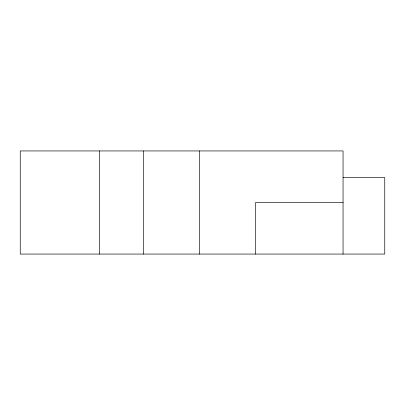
<?xml version="1.0" encoding="UTF-8"?>
<svg xmlns="http://www.w3.org/2000/svg" width="405" height="405" viewBox="0 0 405 405"><rect width="100%" height="100%" fill="white"/><g stroke="black" fill="none" stroke-linecap="round" stroke-linejoin="round"><path stroke-width="0.61" d="M343.06 177.608L384.75 177.608L384.75 254.062L20.25 254.062L20.25 150.938L343.06 150.938L343.06 254.062M343.06 202.5L255.565 202.5L255.565 254.062M199.528 150.938L199.528 254.062M143.492 150.938L143.492 254.062M99.483 150.938L99.483 254.062"/></g></svg>
